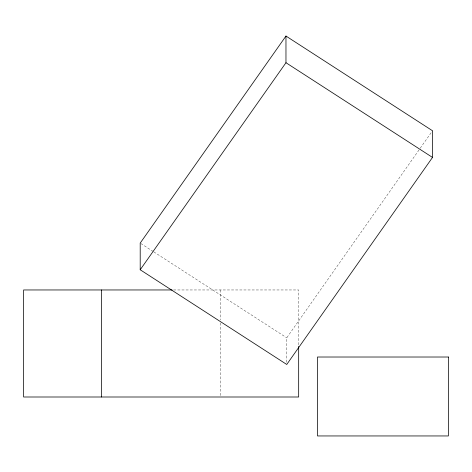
<?xml version="1.0" encoding="UTF-8"?>
<svg xmlns="http://www.w3.org/2000/svg" width="472" height="472" viewBox="0 0 472 472"><rect width="100%" height="100%" fill="white"/><g stroke="black" fill="none" stroke-linecap="round" stroke-linejoin="round"><path stroke-width="0.35" stroke-dasharray="2.36 1.77" d="M286.758 362.307L286.758 337.81L419.809 148.816M420.227 148.214L432.517 130.762M173.578 289.961L298.67 289.961L298.67 344.949M140.821 243.499L153.188 251.493M153.807 251.889L286.758 337.81M220.807 289.961L220.807 320.022M220.807 322.954L220.807 395.53"/><path stroke-width="0.71" d="M285.967 36.049L140.202 243.098L140.202 269.76L286.758 364.472L432.517 157.424L432.517 130.762L285.967 36.049L285.967 62.717L140.202 269.76M172.103 289.961L23.6 289.961L23.6 396.999L298.67 396.999L298.67 346.413M285.967 62.717L432.517 157.424M101.462 289.961L101.462 396.999M448.4 357.015L317.497 357.015L317.497 435.951L448.4 435.951L448.4 357.015"/></g></svg>
